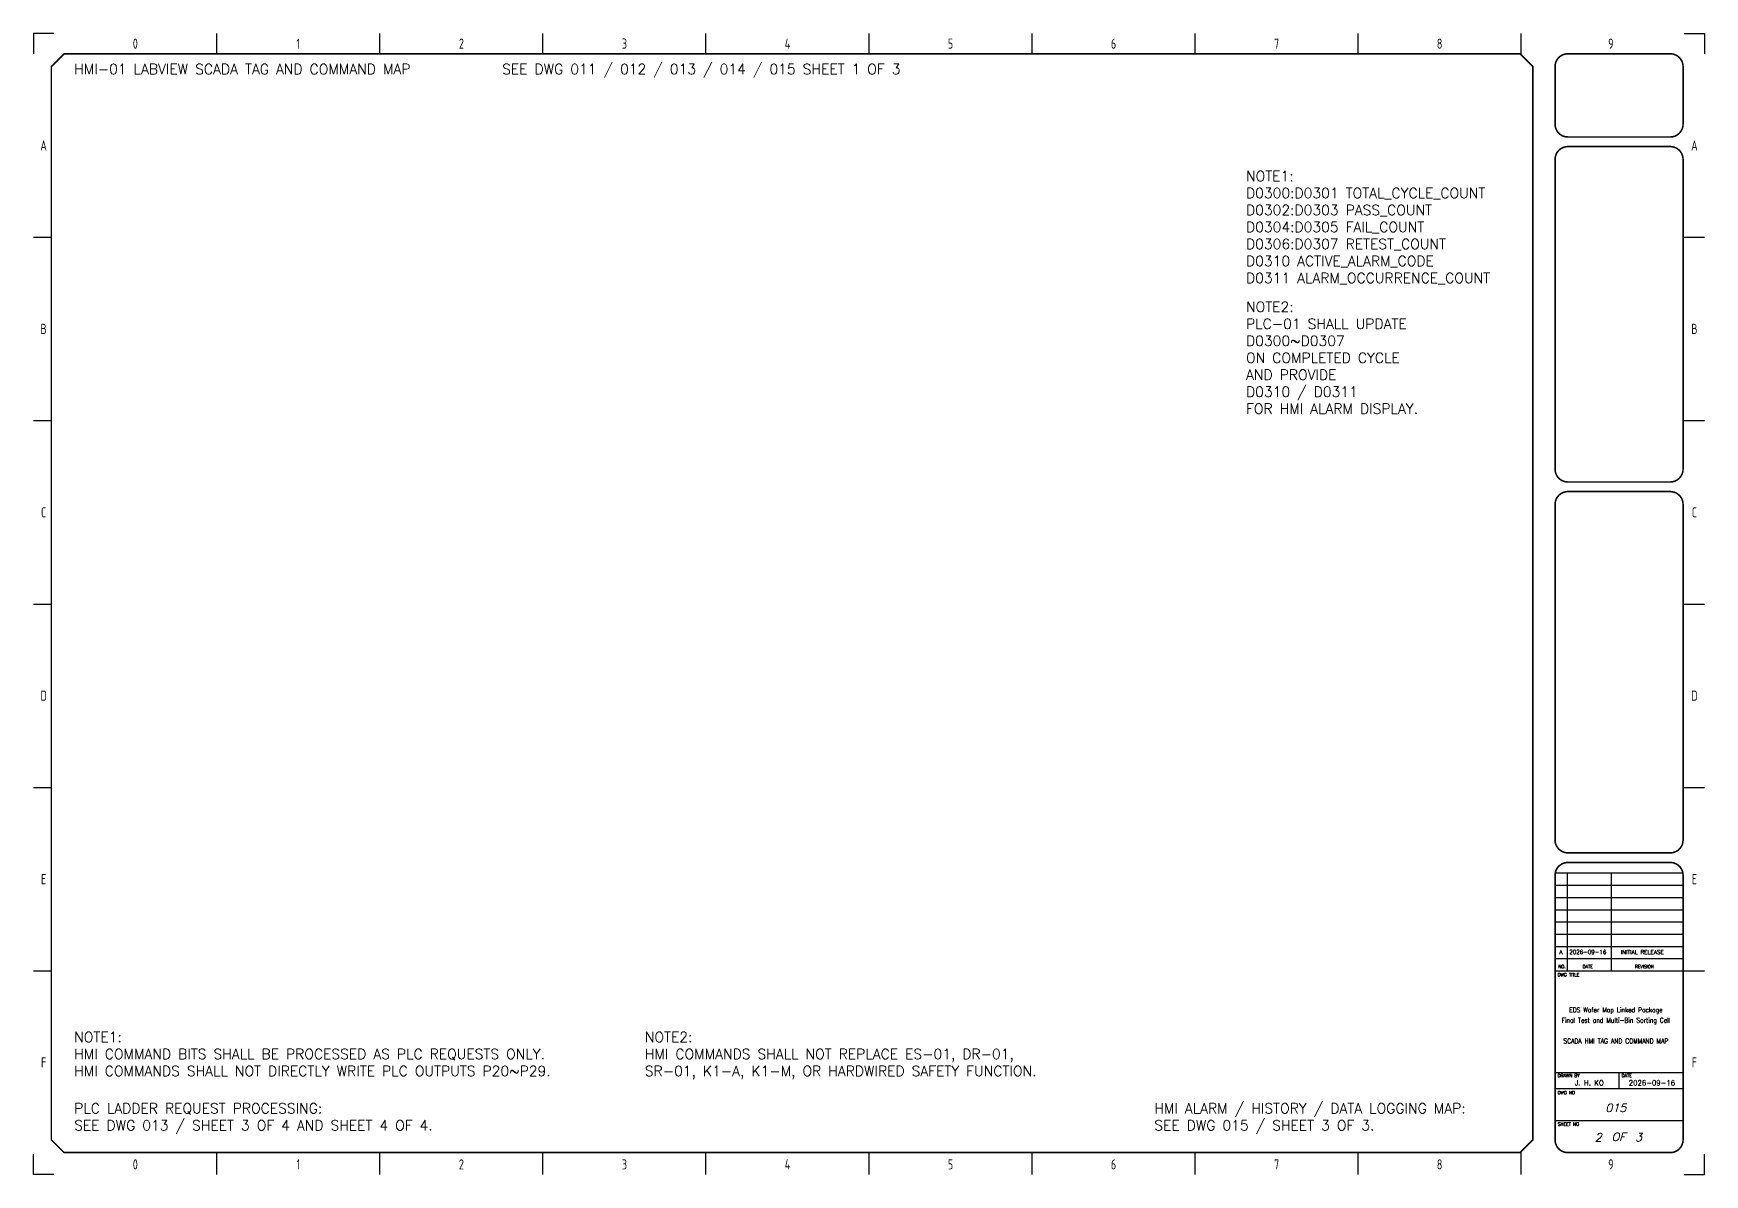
# Model space of a CAD drawing. Extents: x 5 to 415, y 5 to 285.
import ezdxf
from ezdxf.enums import TextEntityAlignment as Align

# ---------------------------------------------------------------- set-up
doc = ezdxf.new("R2010")
doc.units = 0
doc.header["$LTSCALE"] = 10
for name, color, linetype, lineweight in [('HMI-ALARM', 1, 'Continuous', 25), ('HMI-CROSSREF', 4, 'Continuous', 18), ('HMI-NOTE', 8, 'Continuous', 13), ('HMI-TAG', 4, 'Continuous', 18), ('HMI-TEXT', 9, 'Continuous', 18)]:
    doc.layers.add(name, color=color, linetype=linetype, lineweight=lineweight)
for name, color, linetype in [('SYMS', 7, 'Continuous'), ('TEXT_TITLE', 7, 'Continuous'), ('TITLE', 7, 'Continuous'), ('Title blocks', 7, 'Continuous')]:
    doc.layers.add(name, color=color, linetype=linetype)
doc.styles.add('ISO8', font='ISO8.shx', dxfattribs={"width": 0.8})
doc.styles.add('ITALIC', font='ITALIC')
doc.styles.add('ROMANS', font='romans')

# ---------------------------------------------------------------- blocks, each defined once
blk = doc.blocks.new('Title_blocks_A3')
at = {"layer": 'TITLE'}
for p, q in [((372.89, 276.86), (372.89, 259.33)), ((378.33, 79), (409.73, 79)), ((381.28, 79), (381.28, 55)), ((392.12, 79), (392.12, 55)), ((378.33, 76), (409.73, 76)), ((378.32, 73), (409.73, 73)), ((378.32, 70), (409.73, 70)), ((378.32, 67), (409.73, 67)), ((378.32, 64), (409.73, 64)), ((378.32, 61), (409.72, 61)), ((378.32, 58), (409.72, 58)), ((378.32, 55), (409.72, 55)), ((372.89, 13.53), (372.89, 37.81)), ((378.32, 30.02), (409.72, 30.02)), ((394.02, 26.1), (394.02, 30.02)), ((378.32, 26.1), (409.72, 26.1)), ((378.32, 18.24), (409.72, 18.24))]:
    blk.add_line(p, q, dxfattribs=at)
at = {"layer": 'TITLE', "const_width": 0.392}
blk.add_lwpolyline([(372.89, 13.53), (372.89, 276.86), (369.75, 280), (12.53, 280), (9.39, 276.86), (9.39, 13.53), (12.53, 10.39), (369.75, 10.39)], close=True, dxfattribs=at)
for points in [[(381.46, 280, 0.414214), (378.32, 276.86, 0.414214)], [(409.72, 276.86, 0.414214), (406.58, 280, 0.414214)], [(378.32, 262.73, 0.414214), (381.46, 259.59, 0.414214)], [(406.58, 259.59, 0.414214), (409.72, 262.73, 0.414214)], [(381.46, 257.23, 0.414214), (378.32, 254.09, 0.414214)], [(409.72, 254.09, 0.414214), (406.58, 257.23, 0.414214)], [(378.32, 178.08, 0.414214), (381.46, 174.94, 0.414214)], [(406.58, 174.94, 0.414214), (409.72, 178.08, 0.414214)], [(381.46, 172.58, 0.414214), (378.32, 169.44, 0.414214)], [(409.72, 169.44, 0.414214), (406.58, 172.58, 0.414214)], [(378.32, 87.08, 0.414214), (381.46, 83.94, 0.414214)], [(406.58, 83.94, 0.414214), (409.72, 87.08, 0.414214)], [(381.46, 81.58, 0.414214), (378.32, 78.44, 0.414214)], [(409.72, 78.44, 0.414214), (406.58, 81.58, 0.414214)], [(378.32, 13.53, 0.414214), (381.46, 10.39, 0.414214)], [(406.58, 10.39, 0.414214), (409.72, 13.53, 0.414214)]]:
    blk.add_lwpolyline(points, format="xyb", dxfattribs=at)
for points in [[(406.58, 280), (381.46, 280)], [(378.32, 276.86), (378.32, 262.73)], [(409.72, 276.86), (409.72, 262.73)], [(406.58, 259.59), (381.46, 259.59)], [(378.32, 254.09), (378.32, 178.08)], [(406.58, 257.23), (381.46, 257.23)], [(409.72, 254.09), (409.72, 178.08)], [(381.46, 174.94), (406.58, 174.94)], [(381.46, 172.58), (406.58, 172.58)], [(381.46, 83.94), (406.58, 83.94)], [(378.32, 78.44), (378.32, 13.53)], [(381.46, 81.58), (406.58, 81.58)], [(409.72, 78.44), (409.72, 13.53)], [(381.46, 10.39), (406.58, 10.39)]]:
    blk.add_lwpolyline(points, dxfattribs=at)
at = {"layer": 'TITLE', "color": 7, "const_width": 0.392}
for points in [[(378.32, 169.44), (378.32, 87.08)], [(409.72, 169.44), (409.72, 87.08)]]:
    blk.add_lwpolyline(points, dxfattribs=at)
at = {"layer": 'Title blocks', "color": 7}
for p, q in [((50, 280), (50, 285)), ((90, 280), (90, 285)), ((130, 280), (130, 285)), ((170, 280), (170, 285)), ((250, 280), (250, 285)), ((290, 280), (290, 285)), ((330, 280), (330, 285)), ((370, 280), (370, 285)), ((5, 235), (9.39, 235)), ((410, 235), (415, 235)), ((5, 190), (9.39, 190)), ((410, 190), (415, 190)), ((5, 100), (9.39, 100)), ((410, 100), (415, 100)), ((5, 55), (9.39, 55)), ((410, 55), (415, 55)), ((50, 5), (50, 10.39)), ((90, 5), (90, 10.39)), ((130, 5), (130, 10.39)), ((170, 5), (170, 10.39)), ((250, 5), (250, 10.39)), ((290, 5), (290, 10.39)), ((330, 5), (330, 10.39)), ((370, 5), (370, 10.64))]:
    blk.add_line(p, q, dxfattribs=at)
at = {"layer": 'Title blocks', "color": 2}
for p, q in [((210, 280), (210, 285)), ((5, 145), (9.39, 145)), ((410, 145), (415, 145)), ((210, 5), (210, 10.39))]:
    blk.add_line(p, q, dxfattribs=at)
at = {"layer": 'Title blocks'}
for points in [[(10, 285), (5, 285), (5, 280)], [(410, 285), (415, 285), (415, 280)], [(10, 5), (5, 5), (5, 10)], [(410, 5), (415, 5), (415, 10)]]:
    blk.add_lwpolyline(points, dxfattribs=at)
at = {"layer": 'TITLE', "color": 1, "style": 'ROMANS'}
for s, p in [('DWG TITLE', (378.97, 53.64)), ('DRAWN BY', (378.97, 28.91)), ('DATE', (394.67, 28.91)), ('DWG NO', (378.97, 24.72)), ('SHEET NO', (378.97, 17))]:
    blk.add_text(s, height=0.785, dxfattribs=at).set_placement(p)
at = {"layer": 'TITLE', "color": 1}
for s, height, style, p in [('NO.', 0.785, 'ROMANS', (380.02, 56.04)), ('DATE', 0.785, 'ROMANS', (386.32, 56.04)), ('REVISION', 0.785, 'ROMANS', (400.23, 56.04)), ('OF', 2, 'ITALIC', (393.89, 14.25))]:
    blk.add_text(s, height=height, dxfattribs=dict(at, style=style)).set_placement(p, align=Align.MIDDLE)
at = {"layer": 'TITLE', "color": 1, "style": 'ROMANS', "width": 0.8}
for tag, p in [('TITLE#1', (393.23, 44.81)), ('TITLE#2', (393.23, 42.27)), ('TITLE#3', (393.23, 39.73)), ('TITLE#4', (393.23, 37.18))]:
    blk.add_attdef(tag, text='', height=1.2, dxfattribs=at).set_placement(p, align=Align.CENTER)
at = {"layer": 'TITLE', "color": 1}
for tag, p, height, style in [('DRAWNBY', (383.14, 26.88), 1.25, 'ROMANS'), ('DATE', (396.4, 26.88), 1.25, 'ROMANS'), ('SHTS', (397.95, 13.15), 2, 'ITALIC')]:
    blk.add_attdef(tag, p, '', height=height, dxfattribs=dict(at, style=style))
at = {"layer": 'TITLE', "color": 1, "style": 'ITALIC'}
blk.add_attdef('DWG#', text='', height=2, dxfattribs=at).set_placement((393.23, 20.38), align=Align.CENTER)
blk.add_attdef('SH#', text='', height=2, dxfattribs=at).set_placement((389.77, 13.15), align=Align.RIGHT)
at = {"layer": 'TITLE', "color": 7, "flags": 9}
blk.add_attdef('WD_TB', (381.46, 10.39), '', height=1.57, dxfattribs=at)
at = {"layer": 'Title blocks', "style": 'ISO8', "width": 0.8}
for s, p in [('0', (30, 282.5)), ('1', (70, 282.5)), ('2', (110, 282.5)), ('3', (150, 282.5)), ('4', (190, 282.5)), ('5', (230, 282.5)), ('6', (270, 282.5)), ('7', (310, 282.5)), ('8', (350, 282.5)), ('9', (392, 282.5)), ('A', (7.5, 257.5)), ('A', (412.5, 257.5)), ('B', (7.5, 212.5)), ('B', (412.5, 212.5)), ('C', (7.5, 167.5)), ('C', (412.5, 167.5)), ('D', (7.5, 122.5)), ('D', (412.5, 122.5)), ('E', (7.5, 77.5)), ('E', (412.5, 77.5)), ('F', (7.5, 32.5)), ('F', (412.5, 32.5)), ('0', (30, 7.5)), ('1', (70, 7.5)), ('2', (110, 7.5)), ('3', (150, 7.5)), ('4', (190, 7.5)), ('5', (230, 7.5)), ('6', (270, 7.5)), ('7', (310, 7.5)), ('8', (350, 7.5)), ('9', (392, 7.5))]:
    blk.add_text(s, height=2.5, dxfattribs=at).set_placement(p, align=Align.MIDDLE)

msp = doc.modelspace()

# ---------------------------------------------------------------- block references
at = {"layer": 'SYMS'}
msp.add_blockref('Title_blocks_A3', (0, 0), dxfattribs=at).add_auto_attribs({'TITLE#1': 'EDS Wafer Map Linked Package', 'DATE': '2026-09-16', 'DRAWNBY': 'J. H. KO', 'SH#': '2', 'TITLE#2': 'Final Test and Multi-Bin Sorting Cell', 'TITLE#4': 'SCADA HMI TAG AND COMMAND MAP', 'DWG#': '015', 'SHTS': '3'})

# ---------------------------------------------------------------- texts
at = {"layer": 'HMI-ALARM', "char_height": 2.5, "attachment_point": 1}
for s, insert, width in [('{\\Fromans|c129;NOTE1:\\P\\Fromans|c0;HMI COMMAND BITS SHALL BE PROCESSED AS PLC REQUESTS ONLY.^JHMI COMMANDS SHALL NOT DIRECTLY WRITE PLC OUTPUTS P20~P29.}', (15, 40), 147.4375), ('{\\Fromans|c129;NOTE2:\\P\\Fromans|c0;HMI COMMANDS SHALL NOT REPLACE ES-01, DR-01,^JSR-01, K1-A, K1-M, OR HARDWIRED SAFETY FUNCTION.}', (155, 40), 115.5)]:
    msp.add_mtext(s, dxfattribs=dict(at, insert=insert, width=width))
at = {"layer": 'HMI-CROSSREF', "insert": (120, 277.5), "char_height": 2.5, "width": 188.3, "attachment_point": 1, "style": 'ROMANS'}
msp.add_mtext('SEE DWG 011 / 012 / 013 / 014 / 015 SHEET 1 OF 3', dxfattribs=at)
at = {"layer": 'HMI-CROSSREF', "char_height": 2.5, "attachment_point": 1}
for s, insert, width in [('{\\Fromans|c0;PLC LADDER REQUEST PROCESSING:^JSEE DWG 013 / SHEET 3 OF 4 AND SHEET 4 OF 4.}', (15, 22.5), 112.4375), ('{\\Fromans|c0;HMI ALARM / HISTORY / DATA LOGGING MAP:^JSEE DWG 015 / SHEET 3 OF 3.}', (280, 22.5), 124.25)]:
    msp.add_mtext(s, dxfattribs=dict(at, insert=insert, width=width))
at = {"layer": 'HMI-NOTE', "insert": (302.5, 219.17), "char_height": 2.5, "width": 126.875, "attachment_point": 1}
msp.add_mtext('{\\Fromans|c129;NOTE2:\\P\\Fromans|c0;PLC-01 SHALL UPDATE\\PD0300~D030\\Fromans|c129;7\\Fromans|c0;\\PON COMPLETED CYCLE^JAND PROVIDE\\PD0310 / D0311\\PFOR HMI ALARM DISPLAY.}', dxfattribs=at)
at = {"layer": 'HMI-TAG', "insert": (302.5, 251.25), "char_height": 2.5, "width": 70.4375, "attachment_point": 1}
msp.add_mtext('{\\Fromans|c129;NOTE1:\\PD0300:D0301 TOTAL_CYCLE_COUNT^JD0302:D0303 PASS_COUNT^JD0304:D0305 FAIL_COUNT^JD0306:D0307 RETEST_COUNT\\P\\Fromans|c0;D0310 ACTIVE_ALARM_CODE^JD0311 ALARM_OCCURRENCE_COUNT}', dxfattribs=at)
at = {"layer": 'HMI-TEXT', "insert": (15, 277.5), "char_height": 2.5, "width": 164.5, "attachment_point": 1, "style": 'ROMANS'}
msp.add_mtext('HMI-01 LABVIEW SCADA TAG AND COMMAND MAP', dxfattribs=at)
at = {"layer": 'TEXT_TITLE', "char_height": 1, "attachment_point": 1}
for s, width, heights, insert in [('{\\Fromans|c0;A}', 0.7655, [0], (379.38, 60.06)), ('{\\Fromans|c129;2026-09-16}', 0.7655, [0], (381.8, 60.12)), ('{\\Fromans|c129;INITIAL RELEASE}', 12.6659, [1.71], (394.45, 60.1))]:
    msp.add_mtext_dynamic_manual_height_columns(s, width=width, gutter_width=12.5, heights=heights, dxfattribs=dict(at, insert=insert))

doc.saveas('drawing.dxf')
